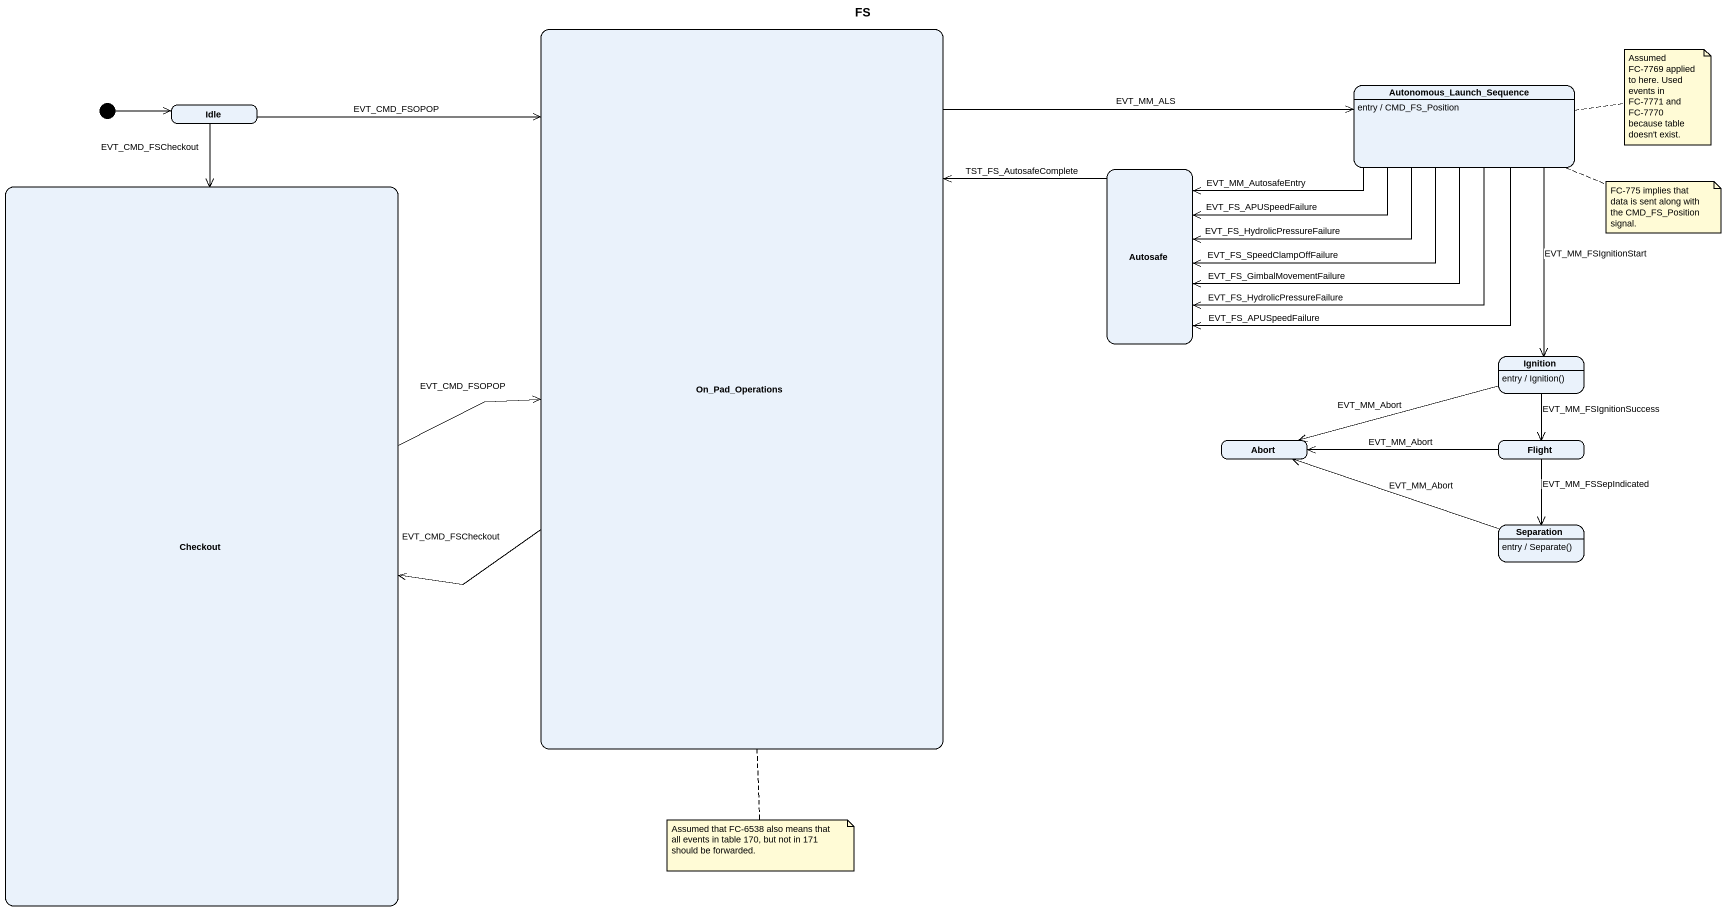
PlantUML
@startuml
title FS
hide empty description
state On_Pad_Operations
state Idle
state Autonomous_Launch_Sequence
Autonomous_Launch_Sequence : entry / CMD_FS_Position
state Checkout
state Autosafe
state Ignition
Ignition : entry / Ignition()
state Abort
state Flight
state Separation
Separation : entry / Separate()
[*] -right-> Idle
On_Pad_Operations -right-> Autonomous_Launch_Sequence : EVT_MM_ALS
On_Pad_Operations -left-> Checkout : EVT_CMD_FSCheckout
Idle -right-> On_Pad_Operations : EVT_CMD_FSOPOP
Idle --> Checkout : EVT_CMD_FSCheckout
Autonomous_Launch_Sequence -left-> Autosafe : EVT_MM_AutosafeEntry
Autonomous_Launch_Sequence -left-> Autosafe : EVT_FS_APUSpeedFailure
Autonomous_Launch_Sequence -left-> Autosafe : EVT_FS_HydrolicPressureFailure
Autonomous_Launch_Sequence -left-> Autosafe : EVT_FS_SpeedClampOffFailure
Autonomous_Launch_Sequence -left-> Autosafe : EVT_FS_GimbalMovementFailure
Autonomous_Launch_Sequence -left-> Autosafe : EVT_FS_HydrolicPressureFailure
Autonomous_Launch_Sequence -left-> Autosafe : EVT_FS_APUSpeedFailure
Autonomous_Launch_Sequence --> Ignition : EVT_MM_FSIgnitionStart
Checkout -right-> On_Pad_Operations : EVT_CMD_FSOPOP
Autosafe -left-> On_Pad_Operations : TST_FS_AutosafeComplete
Ignition -left-> Abort : EVT_MM_Abort
Ignition --> Flight : EVT_MM_FSIgnitionSuccess
Flight -left-> Abort : EVT_MM_Abort
Flight --> Separation : EVT_MM_FSSepIndicated
Separation -left-> Abort : EVT_MM_Abort
note right of Autonomous_Launch_Sequence : Assumed FC-7769 applied to here. Used events in FC-7771 and FC-7770 because table doesn't exist.
note right of Autonomous_Launch_Sequence : FC-775 implies that data is sent along with the CMD_FS_Position signal.
note bottom of On_Pad_Operations : Assumed that FC-6538 also means that all events in table 170, but not in 171 should be forwarded.
@enduml
